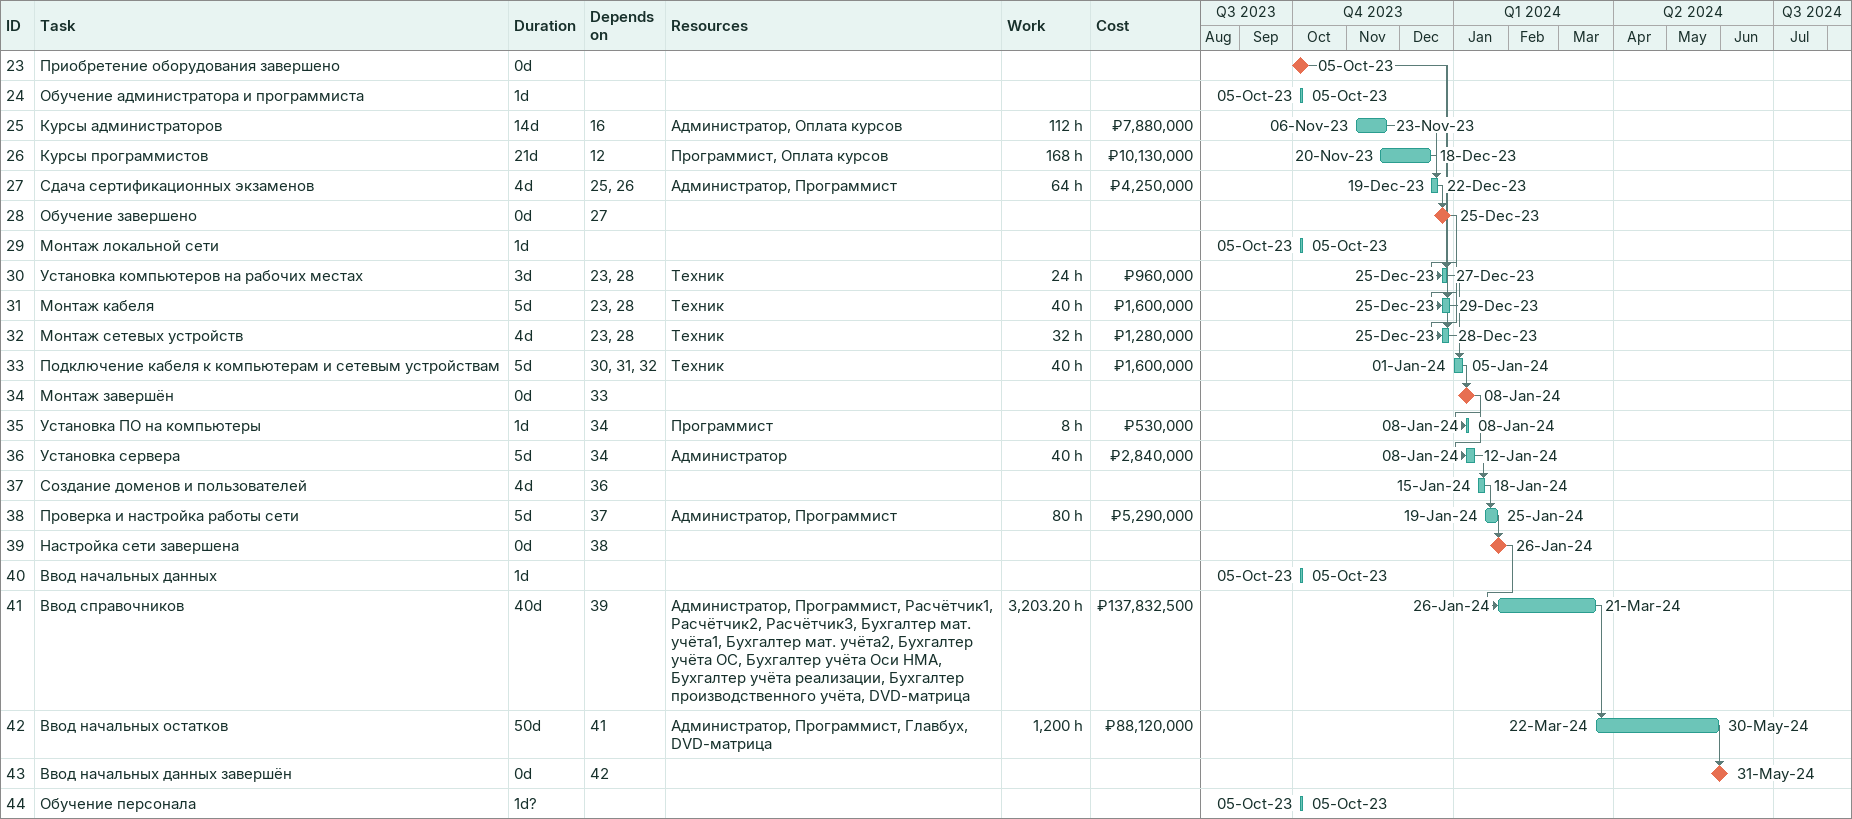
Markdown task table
| ID | Task | Duration | Start | Finish | Predecessors | Resources | Work (h) | Cost (₽) |
|---|---|---|---|---|---|---|---|---|
| 23 | Приобретение оборудования завершено | 0d | 2023-10-05 | 2023-10-05 |  |  |  |  |
| 24 | Обучение администратора и программиста | 1d | 2023-10-05 | 2023-10-05 |  |  |  |  |
| 25 | Курсы администраторов | 14d | 2023-11-06 | 2023-11-23 | 16 | Администратор, Оплата курсов | 112 | 7880000 |
| 26 | Курсы программистов | 21d | 2023-11-20 | 2023-12-18 | 12 | Программист, Оплата курсов | 168 | 10130000 |
| 27 | Сдача сертификационных экзаменов | 4d | 2023-12-19 | 2023-12-22 | 25, 26 | Администратор, Программист | 64 | 4250000 |
| 28 | Обучение завершено | 0d | 2023-12-25 | 2023-12-25 | 27 |  |  |  |
| 29 | Монтаж локальной сети | 1d | 2023-10-05 | 2023-10-05 |  |  |  |  |
| 30 | Установка компьютеров на рабочих местах | 3d | 2023-12-25 | 2023-12-27 | 23, 28 | Техник | 24 | 960000 |
| 31 | Монтаж кабеля | 5d | 2023-12-25 | 2023-12-29 | 23, 28 | Техник | 40 | 1600000 |
| 32 | Монтаж сетевых устройств | 4d | 2023-12-25 | 2023-12-28 | 23, 28 | Техник | 32 | 1280000 |
| 33 | Подключение кабеля к компьютерам и сетевым устройствам | 5d | 2024-01-01 | 2024-01-05 | 30, 31, 32 | Техник | 40 | 1600000 |
| 34 | Монтаж завершён | 0d | 2024-01-08 | 2024-01-08 | 33 |  |  |  |
| 35 | Установка ПО на компьютеры | 1d | 2024-01-08 | 2024-01-08 | 34 | Программист | 8 | 530000 |
| 36 | Установка сервера | 5d | 2024-01-08 | 2024-01-12 | 34 | Администратор | 40 | 2840000 |
| 37 | Создание доменов и пользователей | 4d | 2024-01-15 | 2024-01-18 | 36 |  |  |  |
| 38 | Проверка и настройка работы сети | 5d | 2024-01-19 | 2024-01-25 | 37 | Администратор, Программист | 80 | 5290000 |
| 39 | Настройка сети завершена | 0d | 2024-01-26 | 2024-01-26 | 38 |  |  |  |
| 40 | Ввод начальных данных | 1d | 2023-10-05 | 2023-10-05 |  |  |  |  |
| 41 | Ввод справочников | 40d | 2024-01-26 | 2024-03-21 | 39 | Администратор, Программист, Расчётчик1, Расчётчик2, Расчётчик3, Бухгалтер мат. учёта1, Бухгалтер мат. учёта2, Бухгалтер учёта ОС, Бухгалтер учёта Оси НМА, Бухгалтер учёта реализации, Бухгалтер производственного учёта, DVD-матрица | 3203.20 | 137832500 |
| 42 | Ввод начальных остатков | 50d | 2024-03-22 | 2024-05-30 | 41 | Администратор, Программист, Главбух, DVD-матрица | 1200 | 88120000 |
| 43 | Ввод начальных данных завершён | 0d | 2024-05-31 | 2024-05-31 | 42 |  |  |  |
| 44 | Обучение персонала | 1d? | 2023-10-05 | 2023-10-05 |  |  |  |  |
